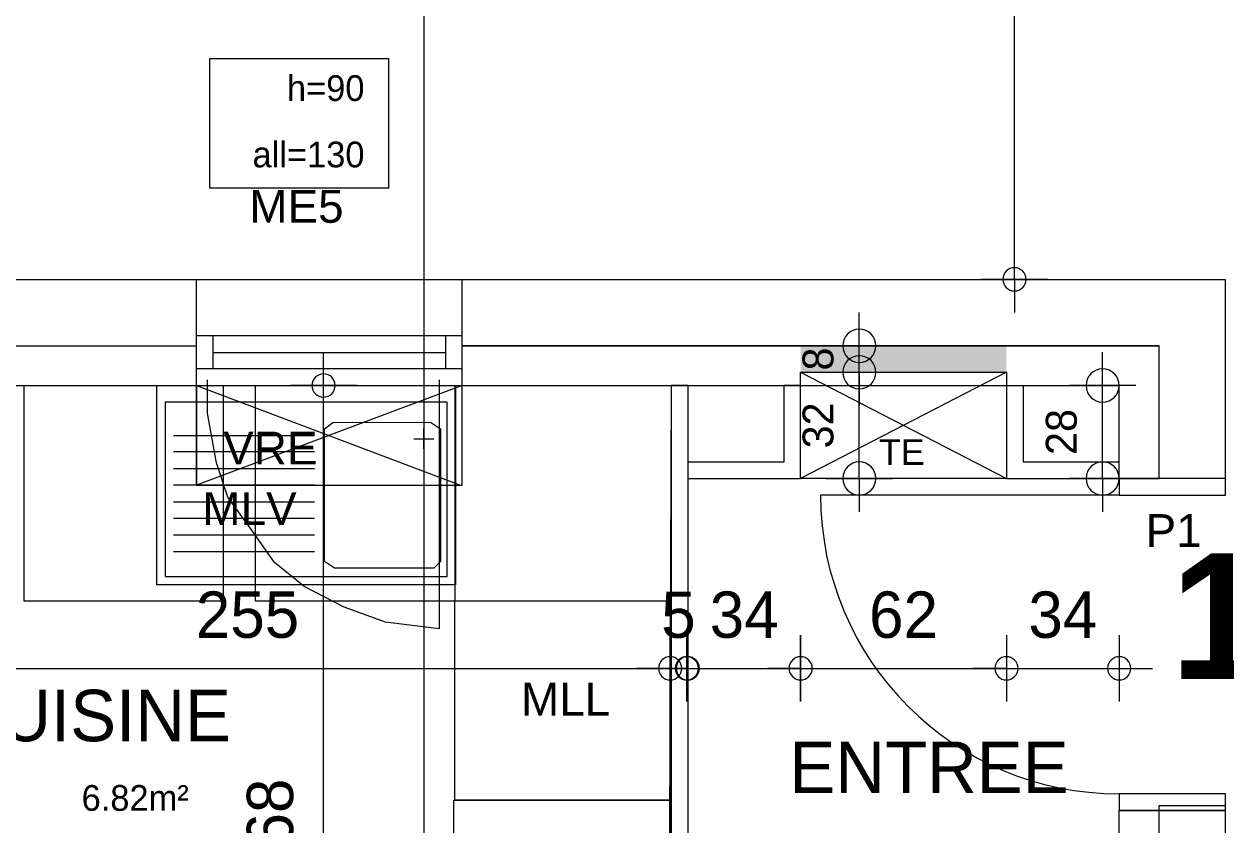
# Model space of a CAD drawing. Header units: metres. Extents: x -30.4 to 29.6, y -50.6 to 0.4.
# Drawn here: x -12.819 to -9.197, y -22.259 to -19.846 of the extents above; entities that cross this region are included whole.
import ezdxf
from ezdxf.enums import TextEntityAlignment as Align
from ezdxf.lldxf.tags import DXFTag

# ---------------------------------------------------------------- set-up
doc = ezdxf.new("R2010")
doc.units = ezdxf.units.M
doc.header["$MEASUREMENT"] = 0
for name, color, linetype in [('Calque commun', 7, 'Continuous'), ('Calque7', 7, 'Continuous'), ('Calque90', 7, 'Continuous'), ('Cotations', 7, 'Continuous'), ('Textes', 7, 'Continuous')]:
    doc.layers.add(name, color=color, linetype=linetype)
doc.styles.add('Arial15', font='arial.ttf', dxfattribs={"height": 0.077313})
doc.styles.add('Arial4', font='arial.ttf', dxfattribs={"height": 0.098961})
doc.styles.add('Century Gothic', font='GOTHIC.TTF', dxfattribs={"height": 0.139636})
doc.styles.add('Century Gothic15', font='GOTHIC.TTF', dxfattribs={"height": 0.155151})
doc.styles.add('Century Gothic17', font='GOTHIC.TTF', dxfattribs={"height": 0.09309})
doc.styles.add('Century Gothic2', font='GOTHICB.TTF', dxfattribs={"height": 0.378481})
doc.styles.add('Century Gothic7', font='GOTHIC.TTF', dxfattribs={"height": 0.077575})
tags = doc.linetypes.add('DASHDOT2', pattern=[0.5, 0.25, -0.125, 0, -0.125]).pattern_tags.tags
tags[10:11] = [DXFTag(74, 4), DXFTag(75, 0), DXFTag(340, '0'), DXFTag(46, 1.0), DXFTag(50, 0.0), DXFTag(44, 0.0), DXFTag(45, 0.0)]
tags[8:9] = [DXFTag(74, 4), DXFTag(75, 0), DXFTag(340, '0'), DXFTag(46, 1.0), DXFTag(50, 0.0), DXFTag(44, 0.0), DXFTag(45, 0.0)]
tags[6:7] = [DXFTag(74, 4), DXFTag(75, 0), DXFTag(340, '0'), DXFTag(46, 1.0), DXFTag(50, 0.0), DXFTag(44, 0.0), DXFTag(45, 0.0)]
tags[4:5] = [DXFTag(74, 4), DXFTag(75, 0), DXFTag(340, '0'), DXFTag(46, 1.0), DXFTag(50, 0.0), DXFTag(44, 0.0), DXFTag(45, 0.0)]
tags = doc.linetypes.add('DOT2', pattern=[0.125, 0, -0.125]).pattern_tags.tags
tags[6:7] = [DXFTag(74, 4), DXFTag(75, 0), DXFTag(340, '0'), DXFTag(46, 1.0), DXFTag(50, 0.0), DXFTag(44, 0.0), DXFTag(45, 0.0)]
tags[4:5] = [DXFTag(74, 4), DXFTag(75, 0), DXFTag(340, '0'), DXFTag(46, 1.0), DXFTag(50, 0.0), DXFTag(44, 0.0), DXFTag(45, 0.0)]
tags = doc.linetypes.add('HIDDEN', pattern=[0.375, 0.25, -0.125]).pattern_tags.tags
tags[6:7] = [DXFTag(74, 4), DXFTag(75, 0), DXFTag(340, '0'), DXFTag(46, 1.0), DXFTag(50, 0.0), DXFTag(44, 0.0), DXFTag(45, 0.0)]
tags[4:5] = [DXFTag(74, 4), DXFTag(75, 0), DXFTag(340, '0'), DXFTag(46, 1.0), DXFTag(50, 0.0), DXFTag(44, 0.0), DXFTag(45, 0.0)]
tags = doc.linetypes.add('HIDDEN2', pattern=[0.1875, 0.125, -0.0625]).pattern_tags.tags
tags[6:7] = [DXFTag(74, 4), DXFTag(75, 0), DXFTag(340, '0'), DXFTag(46, 1.0), DXFTag(50, 0.0), DXFTag(44, 0.0), DXFTag(45, 0.0)]
tags[4:5] = [DXFTag(74, 4), DXFTag(75, 0), DXFTag(340, '0'), DXFTag(46, 1.0), DXFTag(50, 0.0), DXFTag(44, 0.0), DXFTag(45, 0.0)]

# ---------------------------------------------------------------- blocks, each defined once
blk = doc.blocks.new('Block26989')
at = {"layer": 'Calque commun', "color": 7, "linetype": 'Continuous', "lineweight": 18}
for p, q in [((-9.1988, -21.2155), (-9.1988, -20.6153)), ((-9.1988, -24.5098), (-9.1988, -22.2155))]:
    blk.add_line(p, q, dxfattribs=at)
at = {"layer": 'Calque commun', "color": 7, "linetype": 'Continuous', "lineweight": 9}
for p, q in [((-9.3988, -21.2155), (-9.3988, -20.8153)), ((-9.5188, -21.2155), (-9.5188, -20.9353)), ((-9.5188, -24.5098), (-9.5188, -22.2155)), ((-9.3988, -24.5098), (-9.3988, -22.2155))]:
    blk.add_line(p, q, dxfattribs=at)
blk = doc.blocks.new('Block26990')
at = {"layer": 'Calque commun', "color": 7, "linetype": 'Continuous', "lineweight": 18}
for p, q in [((-14.2988, -20.6153), (-12.2989, -20.6153)), ((-11.4989, -20.6153), (-9.1988, -20.6153))]:
    blk.add_line(p, q, dxfattribs=at)
at = {"layer": 'Calque commun', "color": 7, "linetype": 'Continuous', "lineweight": 9}
for p, q in [((-14.2988, -20.8153), (-12.2989, -20.8153)), ((-11.4989, -20.8153), (-9.3988, -20.8153)), ((-14.2988, -20.9353), (-12.2989, -20.9353)), ((-11.4989, -20.9353), (-9.5188, -20.9353))]:
    blk.add_line(p, q, dxfattribs=at)
blk = doc.blocks.new('@PRES_1_$$_1-7')
at = {"layer": 'Calque commun', "color": 5, "linetype": 'Continuous', "lineweight": 9}
for p, q in [((0, 0.32), (0.8, 0.32)), ((0.8, 0.15), (0, 0.15)), ((0.05, 0.05), (0.05, 0.15)), ((0.75, 0.15), (0.75, 0.05)), ((0.05, 0.1), (0.75, 0.1)), ((0.8, 0.05), (0, 0.05)), ((0, 0), (0.8, 0))]:
    blk.add_line(p, q, dxfattribs=at)
blk = doc.blocks.new('@PRES_1_$$_1-8')
at = {"layer": 'Calque commun', "color": 7, "linetype": 'Continuous', "lineweight": 9}
blk.add_line((0, 0), (0, 0.32), dxfattribs=at)
blk = doc.blocks.new('@PRES_1_$$_1-9')
at = {"layer": 'Calque commun', "color": 7, "linetype": 'Continuous', "lineweight": 9}
blk.add_line((0, 0), (0, 0.32), dxfattribs=at)
blk = doc.blocks.new('INTER_2D_COMB3')
at = {"layer": 'Calque commun', "color": 0, "linetype": 'ByBlock', "lineweight": -2}
for name in ['@PRES_1_$$_1-7', '@PRES_1_$$_1-8']:
    blk.add_blockref(name, (0, 0), dxfattribs=at)
at = {"layer": 'Calque commun', "color": 0, "linetype": 'ByBlock', "lineweight": -2, "extrusion": (0, 0, -1), "xscale": -1, "yscale": -1, "zscale": -1, "rotation": -180}
blk.add_blockref('@PRES_1_$$_1-9', (-0.8, 0), dxfattribs=at)
blk = doc.blocks.new('PLACED_COMB3')
at = {"layer": 'Calque commun', "color": 0, "linetype": 'ByBlock', "lineweight": -2}
blk.add_blockref('INTER_2D_COMB3', (0, 0), dxfattribs=at)
blk = doc.blocks.new('_15-3')
at = {"layer": 'Calque90', "color": 6, "linetype": 'ByBlock', "lineweight": 9}
for p, q in [((0.9, 0.6), (0, 0.6)), ((0, 0.6), (0, 0)), ((0.9, 0), (0.9, 0.6)), ((0.025, 0.025), (0.025, 0.55)), ((0.025, 0.55), (0.875, 0.55)), ((0.875, 0.55), (0.875, 0.025)), ((0.075, 0.49), (0.045, 0.47)), ((0.37, 0.4888), (0.075, 0.49)), ((0.395, 0.47), (0.37, 0.4888)), ((0.045, 0.47), (0.045, 0.07)), ((0.125, 0.4398), (0.065, 0.44)), ((0.095, 0.4099), (0.095, 0.4699)), ((0.395, 0.07), (0.395, 0.47)), ((0.85, 0.45), (0.425, 0.45)), ((0.425, 0.4), (0.85, 0.4)), ((0.85, 0.35), (0.425, 0.35)), ((0.425, 0.3), (0.85, 0.3)), ((0.85, 0.25), (0.425, 0.25)), ((0.425, 0.2), (0.85, 0.2)), ((0.85, 0.15), (0.425, 0.15)), ((0.85, 0.1), (0.425, 0.1)), ((0.045, 0.07), (0.065, 0.05)), ((0.045, 0.07), (0.065, 0.05)), ((0.065, 0.05), (0.365, 0.05)), ((0.365, 0.05), (0.395, 0.07)), ((0, 0), (0.9, 0)), ((0.875, 0.025), (0.025, 0.025))]:
    blk.add_line(p, q, dxfattribs=at)
blk = doc.blocks.new('XMODULE1PDNONPMR 14-25')
at = {"layer": 'Calque commun', "color": 5, "linetype": 'Continuous', "lineweight": 9}
blk.add_arc((0, 0), 0.5, 0, 359.9994, dxfattribs=at)
blk = doc.blocks.new('XMODULE1PDNONPMR 14-26')
at = {"layer": 'Calque commun', "color": 5, "linetype": 'Continuous', "lineweight": 9}
blk.add_arc((0, 0), 0.5, 0, 359.9994, dxfattribs=at)
blk = doc.blocks.new('DimLine53444-2')
at = {"layer": 'Calque commun', "color": 5, "linetype": 'Continuous', "lineweight": 9}
for p, q in [((10.4842, -15.9912), (10.4842, -15.8912)), ((10.5842, -15.9912), (10.3842, -15.9912)), ((10.4842, -18.6713), (10.4842, -15.9912)), ((10.3842, -18.6713), (10.5842, -18.6713)), ((10.4842, -18.6713), (10.4842, -18.7713))]:
    blk.add_line(p, q, dxfattribs=at)
at = {"layer": 'Calque commun', "color": 5, "linetype": 'Continuous', "lineweight": 9, "xscale": 0.07000000029802322, "yscale": 0.07000000029802322, "zscale": 0.07000000029802322, "rotation": 90}
for name, p in [('XMODULE1PDNONPMR 14-26', (10.4842, -15.9912)), ('XMODULE1PDNONPMR 14-25', (10.4842, -18.6713))]:
    blk.add_blockref(name, p, dxfattribs=at)
at = {"layer": 'Calque commun', "color": 5, "linetype": 'Continuous', "lineweight": 9, "style": 'Century Gothic'}
blk.add_text('268', height=0.13964, rotation=90, dxfattribs=at).set_placement((10.4342, -17.3312), align=Align.BOTTOM_CENTER)
blk = doc.blocks.new('XMODULE1PDNONPMR 14-31')
at = {"layer": 'Calque commun', "color": 5, "linetype": 'Continuous', "lineweight": 9}
blk.add_arc((0, 0), 0.5, 0, 359.9994, dxfattribs=at)
blk = doc.blocks.new('XMODULE1PDNONPMR 14-32')
at = {"layer": 'Calque commun', "color": 5, "linetype": 'Continuous', "lineweight": 9}
blk.add_arc((0, 0), 0.5, 0, 359.9994, dxfattribs=at)
blk = doc.blocks.new('DimLine53468-2')
at = {"layer": 'Calque commun', "color": 5, "linetype": 'Continuous', "lineweight": 9}
for p, q in [((8.9816, -16.9433), (8.9816, -16.7433)), ((11.5283, -16.9433), (11.5283, -16.7433)), ((8.9816, -16.8433), (8.8816, -16.8433)), ((8.9816, -16.8433), (11.5283, -16.8433)), ((11.5283, -16.8433), (11.6283, -16.8433))]:
    blk.add_line(p, q, dxfattribs=at)
at = {"layer": 'Calque commun', "color": 5, "linetype": 'Continuous', "lineweight": 9, "xscale": 0.07000000029802322, "yscale": 0.07000000029802322, "zscale": 0.07000000029802322}
for name, p in [('XMODULE1PDNONPMR 14-31', (8.9816, -16.8433)), ('XMODULE1PDNONPMR 14-32', (11.5283, -16.8433))]:
    blk.add_blockref(name, p, dxfattribs=at)
at = {"layer": 'Calque commun', "color": 5, "linetype": 'Continuous', "lineweight": 9, "style": 'Century Gothic'}
blk.add_text('255', height=0.13964, dxfattribs=at).set_placement((10.2549, -16.7933), align=Align.BOTTOM_CENTER)
blk = doc.blocks.new('XMODULE1PDNONPMR 14-33')
at = {"layer": 'Calque commun', "color": 5, "linetype": 'Continuous', "lineweight": 9}
blk.add_arc((0, 0), 0.5, 0, 359.9994, dxfattribs=at)
blk = doc.blocks.new('XMODULE1PDNONPMR 14-34')
at = {"layer": 'Calque commun', "color": 5, "linetype": 'Continuous', "lineweight": 9}
blk.add_arc((0, 0), 0.5, 0, 359.9994, dxfattribs=at)
blk = doc.blocks.new('DimLine53476-2')
at = {"layer": 'Calque commun', "color": 5, "linetype": 'Continuous', "lineweight": 9}
for p, q in [((11.5283, -16.9433), (11.5283, -16.7433)), ((11.5783, -16.9433), (11.5783, -16.7433)), ((11.5283, -16.8433), (11.4283, -16.8433)), ((11.5283, -16.8433), (11.5783, -16.8433)), ((11.5783, -16.8433), (11.6783, -16.8433))]:
    blk.add_line(p, q, dxfattribs=at)
at = {"layer": 'Calque commun', "color": 5, "linetype": 'Continuous', "lineweight": 9, "xscale": 0.07000000029802322, "yscale": 0.07000000029802322, "zscale": 0.07000000029802322}
for name, p in [('XMODULE1PDNONPMR 14-33', (11.5283, -16.8433)), ('XMODULE1PDNONPMR 14-34', (11.5783, -16.8433))]:
    blk.add_blockref(name, p, dxfattribs=at)
at = {"layer": 'Calque commun', "color": 5, "linetype": 'Continuous', "lineweight": 9, "style": 'Century Gothic'}
blk.add_text('5', height=0.1396, dxfattribs=at).set_placement((11.5533, -16.7933), align=Align.BOTTOM_CENTER)
blk = doc.blocks.new('60x65')
at = {"layer": 'Calque commun', "color": 7, "linetype": 'HIDDEN', "lineweight": 9}
mesh = blk.add_polyface(dxfattribs=at)
corners = [(0, 0.6), (0.65, 0.6), (0.65, 0), (0, 0)]
mesh.append_faces([[corners[k] for k in face] for face in [(0, 1, 2, 3)]], dxfattribs={"color": 7})
blk = doc.blocks.new('XMODULE1PDNONPMR 14-63')
at = {"layer": 'Calque commun', "color": 5, "linetype": 'Continuous', "lineweight": 9}
blk.add_arc((0, 0), 0.5, 0, 359.9994, dxfattribs=at)
blk = doc.blocks.new('XMODULE1PDNONPMR 14-64')
at = {"layer": 'Calque commun', "color": 5, "linetype": 'Continuous', "lineweight": 9}
blk.add_arc((0, 0), 0.5, 0, 359.9994, dxfattribs=at)
blk = doc.blocks.new('DimLine61173')
at = {"layer": 'Calque commun', "color": 5, "linetype": 'Continuous', "lineweight": 9}
for p, q in [((12.8313, -15.9912), (12.8313, -15.8912)), ((12.9313, -15.9912), (12.7313, -15.9912)), ((12.8313, -16.2714), (12.8313, -15.9912)), ((12.9313, -16.2714), (12.7313, -16.2714)), ((12.8313, -16.2714), (12.8313, -16.3714))]:
    blk.add_line(p, q, dxfattribs=at)
at = {"layer": 'Calque commun', "color": 5, "linetype": 'Continuous', "lineweight": 9, "xscale": 0.1000000014901161, "yscale": 0.1000000014901161, "zscale": 0.1000000014901161, "rotation": 90}
for name, p in [('XMODULE1PDNONPMR 14-64', (12.8313, -15.9912)), ('XMODULE1PDNONPMR 14-63', (12.8313, -16.2714))]:
    blk.add_blockref(name, p, dxfattribs=at)
at = {"layer": 'Calque commun', "color": 5, "linetype": 'Continuous', "lineweight": 9, "style": 'Century Gothic17'}
blk.add_text('28', height=0.09309, rotation=90, dxfattribs=at).set_placement((12.7813, -16.1313), align=Align.BOTTOM_CENTER)
blk = doc.blocks.new('XMODULE1PDNONPMR 14-65')
at = {"layer": 'Calque commun', "color": 5, "linetype": 'Continuous', "lineweight": 9}
blk.add_arc((0, 0), 0.5, 0, 359.9994, dxfattribs=at)
blk = doc.blocks.new('XMODULE1PDNONPMR 14-66')
at = {"layer": 'Calque commun', "color": 5, "linetype": 'Continuous', "lineweight": 9}
blk.add_arc((0, 0), 0.5, 0, 359.9994, dxfattribs=at)
blk = doc.blocks.new('DimLine61179')
at = {"layer": 'Calque commun', "color": 5, "linetype": 'Continuous', "lineweight": 9}
for p, q in [((11.5815, -16.9433), (11.5815, -16.7433)), ((11.9215, -16.7433), (11.9215, -16.9433)), ((11.5815, -16.8433), (11.4815, -16.8433)), ((11.5815, -16.8433), (11.9215, -16.8433)), ((11.9215, -16.8433), (12.0215, -16.8433))]:
    blk.add_line(p, q, dxfattribs=at)
at = {"layer": 'Calque commun', "color": 5, "linetype": 'Continuous', "lineweight": 9, "xscale": 0.07000000029802322, "yscale": 0.07000000029802322, "zscale": 0.07000000029802322}
for name, p in [('XMODULE1PDNONPMR 14-65', (11.5815, -16.8433)), ('XMODULE1PDNONPMR 14-66', (11.9215, -16.8433))]:
    blk.add_blockref(name, p, dxfattribs=at)
at = {"layer": 'Calque commun', "color": 5, "linetype": 'Continuous', "lineweight": 9, "style": 'Century Gothic'}
blk.add_text('34', height=0.13964, dxfattribs=at).set_placement((11.7515, -16.7933), align=Align.BOTTOM_CENTER)
blk = doc.blocks.new('XMODULE1PDNONPMR 14-67')
at = {"layer": 'Calque commun', "color": 5, "linetype": 'Continuous', "lineweight": 9}
blk.add_arc((0, 0), 0.5, 0, 359.9994, dxfattribs=at)
blk = doc.blocks.new('XMODULE1PDNONPMR 14-68')
at = {"layer": 'Calque commun', "color": 5, "linetype": 'Continuous', "lineweight": 9}
blk.add_arc((0, 0), 0.5, 0, 359.9994, dxfattribs=at)
blk = doc.blocks.new('DimLine61191')
at = {"layer": 'Calque commun', "color": 5, "linetype": 'Continuous', "lineweight": 9}
for p, q in [((11.9215, -16.9433), (11.9215, -16.7433)), ((12.5415, -16.7433), (12.5415, -16.9433)), ((11.9215, -16.8433), (11.8215, -16.8433)), ((11.9215, -16.8433), (12.5415, -16.8433)), ((12.5415, -16.8433), (12.6415, -16.8433))]:
    blk.add_line(p, q, dxfattribs=at)
at = {"layer": 'Calque commun', "color": 5, "linetype": 'Continuous', "lineweight": 9, "xscale": 0.07000000029802322, "yscale": 0.07000000029802322, "zscale": 0.07000000029802322}
for name, p in [('XMODULE1PDNONPMR 14-67', (11.9215, -16.8433)), ('XMODULE1PDNONPMR 14-68', (12.5415, -16.8433))]:
    blk.add_blockref(name, p, dxfattribs=at)
at = {"layer": 'Calque commun', "color": 5, "linetype": 'Continuous', "lineweight": 9, "style": 'Century Gothic'}
blk.add_text('62', height=0.13964, dxfattribs=at).set_placement((12.2315, -16.7933), align=Align.BOTTOM_CENTER)
blk = doc.blocks.new('XMODULE1PDNONPMR 14-69')
at = {"layer": 'Calque commun', "color": 5, "linetype": 'Continuous', "lineweight": 9}
blk.add_arc((0, 0), 0.5, 0, 359.9994, dxfattribs=at)
blk = doc.blocks.new('XMODULE1PDNONPMR 14-70')
at = {"layer": 'Calque commun', "color": 5, "linetype": 'Continuous', "lineweight": 9}
blk.add_arc((0, 0), 0.5, 0, 359.9994, dxfattribs=at)
blk = doc.blocks.new('DimLine61197')
at = {"layer": 'Calque commun', "color": 5, "linetype": 'Continuous', "lineweight": 9}
for p, q in [((12.5415, -16.7433), (12.5415, -16.9433)), ((12.8815, -16.7433), (12.8815, -16.9433)), ((12.5415, -16.8433), (12.4415, -16.8433)), ((12.5415, -16.8433), (12.8815, -16.8433)), ((12.8815, -16.8433), (12.9815, -16.8433))]:
    blk.add_line(p, q, dxfattribs=at)
at = {"layer": 'Calque commun', "color": 5, "linetype": 'Continuous', "lineweight": 9, "xscale": 0.07000000029802322, "yscale": 0.07000000029802322, "zscale": 0.07000000029802322}
for name, p in [('XMODULE1PDNONPMR 14-69', (12.5415, -16.8433)), ('XMODULE1PDNONPMR 14-70', (12.8815, -16.8433))]:
    blk.add_blockref(name, p, dxfattribs=at)
at = {"layer": 'Calque commun', "color": 5, "linetype": 'Continuous', "lineweight": 9, "style": 'Century Gothic'}
blk.add_text('34', height=0.13964, dxfattribs=at).set_placement((12.7115, -16.7933), align=Align.BOTTOM_CENTER)
blk = doc.blocks.new('te 62x32')
at = {"layer": 'Calque commun', "color": 1, "linetype": 'Continuous', "lineweight": 18}
for p, q in [((0, 0.32), (0.62, 0)), ((0.62, 0.32), (0, 0))]:
    blk.add_line(p, q, dxfattribs=at)
at = {"layer": 'Textes', "color": 5, "linetype": 'ByBlock', "lineweight": -2, "style": 'Arial15'}
blk.add_text('TE', height=0.07731, dxfattribs=at).set_placement((0.2358, 0.0178), align=Align.BOTTOM_LEFT)
at = {"layer": 'Calque commun', "color": 1, "linetype": 'Continuous', "lineweight": 18}
mesh = blk.add_polyface(dxfattribs=at)
corners = [(0, 0.32), (0.62, 0.32), (0.62, 0), (0, 0)]
mesh.append_faces([[corners[k] for k in face] for face in [(0, 1, 2, 3)]], dxfattribs={"color": 1})
blk = doc.blocks.new('XMODULE1PDNONPMR 14-71')
at = {"layer": 'Calque commun', "color": 5, "linetype": 'Continuous', "lineweight": 9}
blk.add_arc((0, 0), 0.5, 0, 359.9994, dxfattribs=at)
blk = doc.blocks.new('XMODULE1PDNONPMR 14-72')
at = {"layer": 'Calque commun', "color": 5, "linetype": 'Continuous', "lineweight": 9}
blk.add_arc((0, 0), 0.5, 0, 359.9994, dxfattribs=at)
blk = doc.blocks.new('DimLine61215')
at = {"layer": 'Calque commun', "color": 5, "linetype": 'Continuous', "lineweight": 9}
for p, q in [((12.0982, -15.9514), (12.0982, -15.8514)), ((11.9982, -15.9514), (12.1982, -15.9514)), ((12.0982, -16.2714), (12.0982, -15.9514)), ((11.9982, -16.2714), (12.1982, -16.2714)), ((12.0982, -16.2714), (12.0982, -16.3714))]:
    blk.add_line(p, q, dxfattribs=at)
at = {"layer": 'Calque commun', "color": 5, "linetype": 'Continuous', "lineweight": 9, "xscale": 0.1000000014901161, "yscale": 0.1000000014901161, "zscale": 0.1000000014901161, "rotation": 90}
for name, p in [('XMODULE1PDNONPMR 14-72', (12.0982, -15.9514)), ('XMODULE1PDNONPMR 14-71', (12.0982, -16.2714))]:
    blk.add_blockref(name, p, dxfattribs=at)
at = {"layer": 'Calque commun', "color": 5, "linetype": 'Continuous', "lineweight": 9, "style": 'Century Gothic17'}
blk.add_text('32', height=0.09309, rotation=90, dxfattribs=at).set_placement((12.0482, -16.1114), align=Align.BOTTOM_CENTER)
blk = doc.blocks.new('XMODULE1PDNONPMR 14-73')
at = {"layer": 'Calque commun', "color": 5, "linetype": 'Continuous', "lineweight": 9}
blk.add_arc((0, 0), 0.5, 0, 359.9994, dxfattribs=at)
blk = doc.blocks.new('XMODULE1PDNONPMR 14-74')
at = {"layer": 'Calque commun', "color": 5, "linetype": 'Continuous', "lineweight": 9}
blk.add_arc((0, 0), 0.5, 0, 359.9994, dxfattribs=at)
blk = doc.blocks.new('DimLine61221')
at = {"layer": 'Calque commun', "color": 5, "linetype": 'Continuous', "lineweight": 9}
for p, q in [((12.0982, -15.8714), (12.0982, -15.7714)), ((11.9982, -15.8714), (12.1982, -15.8714)), ((12.0982, -15.9514), (12.0982, -15.8714)), ((11.9982, -15.9514), (12.1982, -15.9514)), ((12.0982, -15.9514), (12.0982, -16.0514))]:
    blk.add_line(p, q, dxfattribs=at)
at = {"layer": 'Calque commun', "color": 5, "linetype": 'Continuous', "lineweight": 9, "xscale": 0.1000000014901161, "yscale": 0.1000000014901161, "zscale": 0.1000000014901161, "rotation": 90}
for name, p in [('XMODULE1PDNONPMR 14-74', (12.0982, -15.8714)), ('XMODULE1PDNONPMR 14-73', (12.0982, -15.9514))]:
    blk.add_blockref(name, p, dxfattribs=at)
at = {"layer": 'Calque commun', "color": 5, "linetype": 'Continuous', "lineweight": 9, "style": 'Century Gothic17'}
blk.add_text('8', height=0.0931, rotation=90, dxfattribs=at).set_placement((12.0482, -15.9114), align=Align.BOTTOM_CENTER)
blk = doc.blocks.new('XMODULE1PDNONPMR 14-75')
at = {"layer": 'Calque commun', "color": 15, "linetype": 'Continuous', "lineweight": 18}
for p, q in [((11.5315, -15.9914), (11.5315, -18.6712)), ((11.5815, -15.9914), (11.5315, -15.9914)), ((11.5815, -15.9914), (11.5815, -18.6712)), ((11.8715, -16.2214), (11.8715, -15.9914)), ((11.9215, -15.9914), (11.8715, -15.9914)), ((11.9215, -16.2714), (11.9215, -15.9914)), ((12.5415, -15.9912), (12.5415, -16.2714)), ((12.5415, -15.9912), (12.5915, -15.9912)), ((12.5915, -15.9912), (12.5915, -16.2214)), ((11.5815, -16.2214), (11.8715, -16.2214)), ((12.5915, -16.2214), (12.8815, -16.2214)), ((12.8815, -16.2714), (12.8815, -16.2214)), ((11.5815, -16.2714), (11.9215, -16.2714)), ((12.5415, -16.2714), (12.8815, -16.2714))]:
    blk.add_line(p, q, dxfattribs=at)
at = {"layer": 'Calque commun', "color": 7, "linetype": 'Continuous', "lineweight": 9}
blk.add_line((12.6015, -16.2714), (13.0015, -16.2714), dxfattribs=at)
at = {"layer": 'Calque commun', "color": 91, "linetype": 'Continuous', "lineweight": 9}
blk.add_trace([(11.9215, -15.9514), (12.5415, -15.9514), (11.9215, -15.8714), (12.5415, -15.8714)], dxfattribs=at)
at = {"layer": 'Calque commun', "color": 5, "linetype": 'Continuous', "lineweight": 9}
for name in ['DimLine61221', 'DimLine61215', 'DimLine53444-2', 'DimLine61173', 'DimLine53468-2', 'DimLine53476-2', 'DimLine61179', 'DimLine61191', 'DimLine61197']:
    blk.add_blockref(name, (0, 0), dxfattribs=at)
at = {"layer": 'Calque commun', "color": 0, "linetype": 'ByBlock', "lineweight": -2}
for name, p in [('te 62x32', (11.9215, -16.2714)), ('60x65', (10.8791, -17.2402)), ('60x65', (10.8769, -17.8402))]:
    blk.add_blockref(name, p, dxfattribs=at)
at = {"layer": 'Calque commun', "color": 0, "linetype": 'ByBlock', "lineweight": -2, "rotation": 90}
for p in [(10.1816, -16.6412), (10.8791, -16.6412)]:
    blk.add_blockref('60x65', p, dxfattribs=at)
at = {"layer": 'Calque commun', "color": 0, "linetype": 'DOT2', "lineweight": -2, "extrusion": (0, 0, -1), "xscale": -1, "yscale": -1, "zscale": -1, "rotation": -180}
blk.add_blockref('_15-3', (-10.8815, -16.5914), dxfattribs=at)
at = {"layer": 'Calque commun', "color": 9, "linetype": 'ByBlock', "lineweight": -2, "style": 'Century Gothic7'}
blk.add_text('6.82m²', height=0.07758, dxfattribs=at).set_placement((10.0779, -17.195), align=Align.TOP_RIGHT)
at = {"layer": 'Textes', "color": 5, "linetype": 'ByBlock', "lineweight": -2, "style": 'Arial4'}
for s, p in [('MLV', (10.1189, -16.4414)), ('MLL', (11.0788, -17.0153))]:
    blk.add_text(s, height=0.09896, dxfattribs=at).set_placement(p, align=Align.BOTTOM_LEFT)
at = {"layer": 'Textes', "color": 5, "linetype": 'ByBlock', "lineweight": -2, "style": 'Century Gothic15'}
for s, p in [('CUISINE', (10.2048, -16.9079)), ('ENTREE', (12.7291, -17.0641))]:
    blk.add_text(s, height=0.15515, dxfattribs=at).set_placement(p, align=Align.TOP_RIGHT)
at = {"layer": 'Calque commun', "color": 9, "linetype": 'Continuous', "lineweight": 9}
mesh = blk.add_polyface(dxfattribs=at)
corners = [(8.9816, -18.6712), (8.9816, -15.9912), (11.5315, -15.9912), (11.5215, -18.6712)]
mesh.append_faces([[corners[k] for k in face] for face in [(0, 1, 2, 3)]], dxfattribs={"color": 9})
blk = doc.blocks.new('new465')
at = {"layer": 'Calque commun', "color": 5, "linetype": 'Continuous', "lineweight": 9}
blk.add_arc((0, 0), 0.5, 0, 359.9994, dxfattribs=at)
blk = doc.blocks.new('new466')
at = {"layer": 'Calque commun', "color": 5, "linetype": 'Continuous', "lineweight": 9}
blk.add_arc((0, 0), 0.5, 0, 359.9994, dxfattribs=at)
blk = doc.blocks.new('DimLine48639')
at = {"layer": 'Calque commun', "color": 5, "linetype": 'Continuous', "lineweight": 9}
for p, q in [((-9.8347, -16.9426), (-9.8347, -16.8426)), ((-9.7347, -16.9426), (-9.9347, -16.9426)), ((-9.8347, -20.6153), (-9.8347, -16.9426)), ((-9.7347, -20.6153), (-9.9347, -20.6153)), ((-9.8347, -20.6153), (-9.8347, -20.7153))]:
    blk.add_line(p, q, dxfattribs=at)
at = {"layer": 'Calque commun', "color": 5, "linetype": 'Continuous', "lineweight": 9, "xscale": 0.07000000029802322, "yscale": 0.07000000029802322, "zscale": 0.07000000029802322, "rotation": 90}
for name, p in [('new466', (-9.8347, -16.9426)), ('new465', (-9.8347, -20.6153))]:
    blk.add_blockref(name, p, dxfattribs=at)
at = {"layer": 'Calque commun', "color": 5, "linetype": 'Continuous', "lineweight": 9, "style": 'Century Gothic'}
blk.add_text('367', height=0.13964, rotation=90, dxfattribs=at).set_placement((-9.8847, -18.7789), align=Align.BOTTOM_CENTER)
blk = doc.blocks.new('@PRES_1_$$_1-4')
at = {"layer": 'Calque commun', "color": 5, "linetype": 'Continuous', "lineweight": 9}
blk.add_line((0.05, 0.32), (0.05, 1.22), dxfattribs=at)
at = {"layer": 'Calque commun', "color": 5, "linetype": 'Continuous', "lineweight": 9, "extrusion": (0, 0, -1)}
blk.add_arc((-0.05, 0.32), 0.9, 90, 180, dxfattribs=at)
at = {"layer": 'Calque commun', "color": 5, "linetype": 'Continuous', "lineweight": 9}
mesh = blk.add_polyface(dxfattribs=at)
corners = [(0, 0), (0, 0.32), (0.05, 0.32), (0.05, 0)]
mesh.append_faces([[corners[k] for k in face] for face in [(0, 1, 2, 3)]], dxfattribs={"color": 5})
mesh = blk.add_polyface(dxfattribs=at)
corners = [(0.95, 0), (0.95, 0.32), (1, 0.32), (1, 0)]
mesh.append_faces([[corners[k] for k in face] for face in [(0, 1, 2, 3)]], dxfattribs={"color": 5})
blk = doc.blocks.new('@PRES_1_$$_1-5')
at = {"layer": 'Calque commun', "color": 0, "linetype": 'ByBlock', "lineweight": -2}
blk.add_line((0, 0), (0, 0.32), dxfattribs=at)
blk = doc.blocks.new('@PRES_1_$$_1-6')
at = {"layer": 'Calque commun', "color": 0, "linetype": 'ByBlock', "lineweight": -2}
blk.add_line((0, 0), (0, 0.32), dxfattribs=at)
blk = doc.blocks.new('INTER_2D_COMB2')
at = {"layer": 'Calque7', "color": 0, "linetype": 'ByBlock', "lineweight": -2}
blk.add_blockref('@PRES_1_$$_1-4', (0, 0), dxfattribs=at)
at = {"layer": 'Calque7', "color": 7, "linetype": 'Continuous', "lineweight": 9}
blk.add_blockref('@PRES_1_$$_1-5', (0, 0), dxfattribs=at)
at = {"layer": 'Calque7', "color": 7, "linetype": 'Continuous', "lineweight": 9, "extrusion": (0, 0, -1), "xscale": -1, "yscale": -1, "zscale": -1, "rotation": -180}
blk.add_blockref('@PRES_1_$$_1-6', (-1, 0), dxfattribs=at)
blk = doc.blocks.new('PLACED_COMB2')
at = {"layer": 'Calque7', "color": 0, "linetype": 'ByBlock', "lineweight": -2}
blk.add_blockref('INTER_2D_COMB2', (0, 0), dxfattribs=at)

msp = doc.modelspace()

# ---------------------------------------------------------------- linework, layer by layer
at = {"layer": 'Calque commun', "color": 12, "linetype": 'Continuous', "lineweight": 18}
for p, q in [((-12.2989, -20.8153), (-12.2989, -20.6153)), ((-11.4989, -20.8153), (-11.4989, -20.6153)), ((-13.1837, -20.8155), (-12.2989, -20.8153)), ((-9.3988, -20.8155), (-11.4989, -20.8153)), ((-9.3988, -21.2155), (-9.3988, -20.8155)), ((-9.1988, -21.2155), (-9.3988, -21.2155)), ((-9.3988, -29.4155), (-9.3988, -22.2006)), ((-9.3988, -22.2006), (-9.1988, -22.2006))]:
    msp.add_line(p, q, dxfattribs=at)
at = {"layer": 'Calque commun', "color": 7, "linetype": 'HIDDEN2', "lineweight": 9, "flags": 128}
msp.add_lwpolyline([(-11.5679, -20.9181), (-11.5679, -21.6681), (-11.7295, -21.6485), (-11.854, -21.6026), (-11.9752, -21.5404), (-12.0637, -21.4683), (-12.1357, -21.3668), (-12.2045, -21.2717), (-12.2388, -21.1681), (-12.2662, -21.0181), (-12.2662, -20.9181)], dxfattribs=at)
at = {"layer": 'Calque commun', "color": 21, "linetype": 'HIDDEN2', "lineweight": 9, "flags": 128}
msp.add_lwpolyline([(-12.2989, -20.9353), (-12.2989, -21.2353), (-11.4989, -21.2353), (-11.4989, -20.9353), (-12.2989, -21.2353), (-12.2989, -20.9353), (-11.5039, -21.2353)], dxfattribs=at)
at = {"layer": 'Cotations', "color": 1, "linetype": 'DASHDOT2', "lineweight": 18, "flags": 128}
msp.add_lwpolyline([(-11.6143, -17.9637), (-11.6143, -31.7271), (-11.6143, -31.7271)], dxfattribs=at)

# ---------------------------------------------------------------- block references
at = {"layer": 'Calque commun', "color": 5, "linetype": 'Continuous', "lineweight": 9}
msp.add_blockref('DimLine48639', (0, 0), dxfattribs=at)
at = {"layer": 'Calque commun', "color": 0, "linetype": 'ByBlock', "lineweight": -2}
for name, p in [('Block26990', (0, 0)), ('PLACED_COMB3', (-12.2989, -20.9353)), ('Block26989', (0, 0)), ('XMODULE1PDNONPMR 14-75', (-22.4004, -4.944))]:
    msp.add_blockref(name, p, dxfattribs=at)
at = {"layer": 'Calque commun', "color": 0, "linetype": 'ByBlock', "lineweight": -2, "extrusion": (0, 0, -1), "xscale": -1, "yscale": -1, "zscale": -1, "rotation": 90.00000000000001}
msp.add_blockref('PLACED_COMB2', (9.1988, -21.2155), dxfattribs=at)

# ---------------------------------------------------------------- texts
at = {"layer": 'Calque commun', "color": 5, "linetype": 'ByBlock', "lineweight": -2, "insert": (-11.793, -20.0003), "char_height": 0.07758, "attachment_point": 3, "line_spacing_factor": 1.546883, "style": 'Century Gothic7'}
msp.add_mtext('h=90\\Pall=130', dxfattribs=at)
at = {"layer": 'Textes', "color": 5, "linetype": 'ByBlock', "lineweight": -2}
for s, height, style, p in [('ME5', 0.09896, 'Arial4', (-12.1402, -20.4745)), ('VRE', 0.09896, 'Arial4', (-12.2188, -21.2028)), ('P1', 0.09896, 'Arial4', (-9.4398, -21.4514)), ('14', 0.37848, 'Century Gothic2', (-9.3636, -21.9326))]:
    msp.add_text(s, height=height, dxfattribs=dict(at, style=style)).set_placement(p, align=Align.BOTTOM_LEFT)

# ---------------------------------------------------------------- meshes
at = {"layer": 'Calque commun', "color": 7, "linetype": 'Continuous', "lineweight": 9}
mesh = msp.add_polyface(dxfattribs=at)
corners = [(29.6021, -8.6275), (-30.3979, -8.6275), (-30.3979, -50.6275), (29.6021, -50.6275)]
mesh.append_faces([[corners[k] for k in face] for face in [(0, 1, 2, 3)]], dxfattribs={"color": 7})
at = {"layer": 'Calque commun', "color": 11, "linetype": 'Continuous', "lineweight": 18}
mesh = msp.add_polyface(dxfattribs=at)
corners = [(-12.2588, -19.9495), (-11.7205, -19.9495), (-11.7205, -20.3402), (-12.2588, -20.3402)]
mesh.append_faces([[corners[k] for k in face] for face in [(0, 1, 2, 3)]], dxfattribs={"color": 11})

doc.saveas('drawing.dxf')
